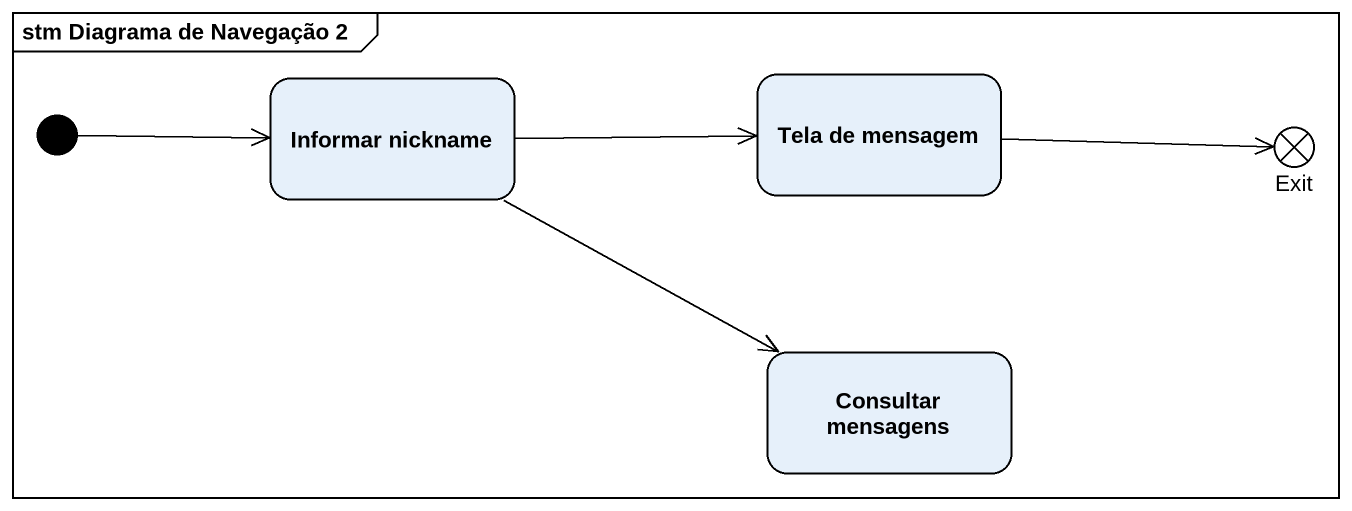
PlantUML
@startuml
mainframe stm Diagrama de Navegação 2
hide empty description
state "Informar nickname" as Informar_nickname
state "Tela de mensagem" as Tela_de_mensagem
state Exit <<choice>>
state "Consultar mensagens" as Consultar_mensagens
[*] -right-> Informar_nickname
Informar_nickname -right-> Tela_de_mensagem
Informar_nickname -right-> Consultar_mensagens
Tela_de_mensagem -right-> Exit
@enduml
